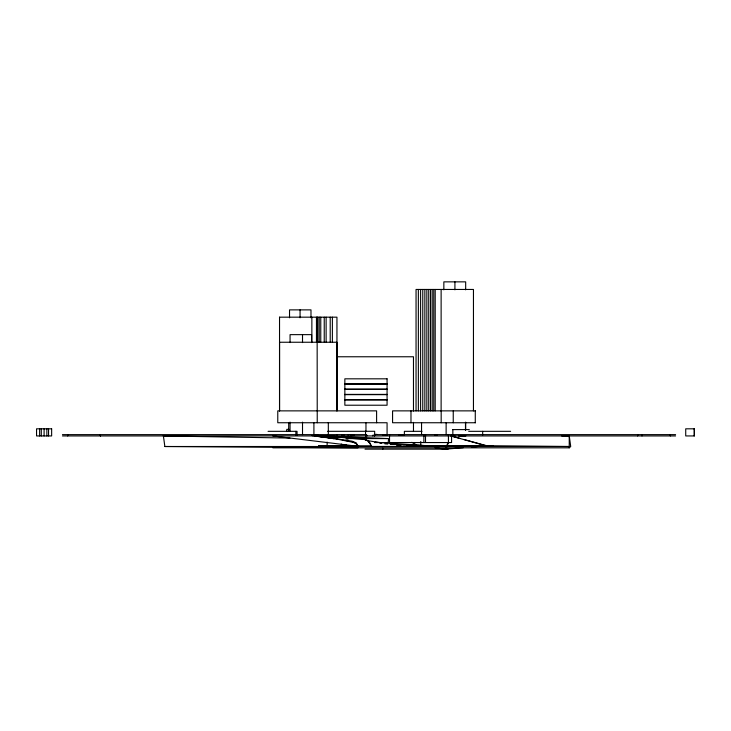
<?xml version="1.0" encoding="UTF-8"?>
<svg xmlns="http://www.w3.org/2000/svg" width="731" height="731" viewBox="0 0 731 731"><rect width="100%" height="100%" fill="white"/><g stroke="black" fill="none" stroke-linecap="round" stroke-linejoin="round"><path stroke-width="1.1" d="M311.863 342.007L311.863 317.172M316.459 342.007L316.459 317.172M317.153 342.007L317.153 317.172M317.766 342.007L317.766 317.172M319.209 342.007L319.209 317.172M320.763 342.007L320.772 317.172M324.235 342.007L324.235 317.172M326.127 342.007L326.127 317.172M330.211 342.007L330.211 317.172M332.377 342.007L332.386 317.172M416.049 410.868L416.058 289.458L473.46 289.458L473.45 410.877M418.36 410.868L418.36 289.458M420.599 410.868L420.608 289.458M422.765 410.868L422.774 289.458M424.848 410.868L424.857 289.458M426.84 410.868L426.849 289.458M428.741 410.868L428.741 289.458M430.522 410.868L430.532 289.458M432.204 410.868L432.204 289.458M433.766 410.868L433.766 289.458M435.201 410.868L435.21 289.458M441.122 410.868L441.131 289.458M388.225 442.182L388.499 439.486M445.8 447.71L445.17 449.145L435.155 447.82M446.12 446.988L448.076 442.547M272.864 446.504L272.864 447.829L569.239 447.829L570.719 446.504L569.239 435.95L561.691 435.941M463.28 447.701L445.855 449.145L448.423 442.547L448.45 434.625M471.477 447.025L486.855 445.755L569.239 446.504L164.85 446.504L163.369 435.685L169.446 435.685M324.409 437.312L314.394 435.95L314.394 435.292L318.003 435.292M321.192 436.864L314.394 435.95L315.299 435.941M428.741 445.682L426.31 445.691M429.38 445.691L430.02 446.385L371.558 446.504L368.936 441.442L365.399 439.596L319.831 435.53M486.855 446.047L450.981 435.95L454.828 435.941M341.222 444.082L342.802 445.188L345.836 445.17M314.394 435.292L352.15 441.195L356.125 442.812L357.925 445.846L371.558 445.846M359.634 446.504L272.864 435.95M337.101 356.765L413.472 356.765L413.472 411.06M344.849 383.839L387.074 383.839M344.849 384.104L387.074 384.104M344.849 389.12L387.074 389.12M344.849 389.376L387.074 389.376M344.849 394.393L387.074 394.393M344.849 394.658L387.074 394.658M344.849 399.674L387.074 399.674M344.849 399.939L387.074 399.939M475.488 410.868L392.574 410.868L392.574 422.746L475.488 422.746M288.955 429.353L286.79 429.353L286.79 431.546M452.617 429.6L469.311 429.6M268.058 431.327L297.051 431.327L297.051 435.027M327.625 431.327L374.665 431.29L374.665 435.941M421.988 431.327L404.371 431.327L404.371 435.027M468.699 431.327L510.622 431.327M374.647 434.397L377.068 434.397M62.455 434.634L366.405 434.634M374.098 434.625L675.59 434.634M312.174 435.685L314.394 435.685M324.336 435.685L333.994 435.685M62.455 435.941L675.59 435.941M347.17 438.591L387.494 438.591M374.601 442.547L451.584 442.547L451.584 434.625M342.802 445.188L346.275 445.188L342.802 445.179L343.817 445.188M356.755 445.782L318.597 445.782L356.646 446.047M406.381 445.782L493.032 445.782L406.381 446.047M365.016 449.145L448.103 449.145M458.538 435.941L465.811 435.941M429.38 446.349L430.02 446.385L418.543 446.23M164.85 446.504L357.925 447.829L357.925 445.846M430.02 445.727L390.729 444.265M430.02 446.385L406.208 445.8M163.369 435.95L289.979 438.07M417.474 446.212L406.527 445.809M324.427 435.95L388.59 438.591M327.123 436.517L368.168 438.591M402.79 444.667L404.59 444.759M397.582 445.353L400.953 445.535M396.595 445.298L400.478 445.517M390.016 443.936L392.775 444.11M345.991 438.865L348.111 439.002M384.826 443.854L387.777 444.064M379.828 443.205L381.683 443.342M375.167 442.182L423.989 445.544M419.585 445.663L421.778 445.919M314.394 435.95L317.802 436.407M321 436.846L337.128 439.139M327.534 437.75L334.012 438.673M337.073 439.13L354.498 442.584L356.381 443.726L357.925 446.504L356.125 443.47L352.15 441.862M378.494 442.429L365.409 440.236L366.231 440.482M345.79 440.546L348.267 441.003M421.513 446.102L418.388 445.435M365.399 440.254L366.258 440.491M450.981 435.95L459.991 438.417M464.185 439.569L486.855 445.755M416.569 444.868L411.754 442.319M334.844 436.608L333.309 435.95L333.309 437.266M368.095 441.369L369.913 443.379L369.621 442.94M368.525 441.716L369.932 443.397M356.116 443.47L356.993 444.85M357.614 446.093L357.167 445.27M370.215 443.872L370.763 444.877M371.028 445.389L371.558 446.504M694.167 428.814L694.167 435.941M670.336 434.634L670.336 435.941M642.001 434.634L642.001 435.941M637.624 434.634L637.66 435.941M569.239 435.685L569.239 447.829M482.679 431.327L482.679 435.027M475.278 410.868L475.278 422.746M465.674 289.832L465.674 281.855L443.845 281.855L443.845 289.832M465.674 422.089L465.674 430.066M465.483 422.527L465.483 430.23M454.92 281.855L454.92 289.832M453.247 410.868L453.247 422.746M452.845 429.6L452.845 434.625M446.129 422.527L446.129 434.625M441.177 410.868L441.177 422.746M436.791 434.625L436.791 435.283M435.173 434.625L435.173 435.283M425.515 434.625L425.515 442.547M423.87 434.625L423.87 442.547M421.549 422.527L421.549 434.625M420.773 441.442L420.773 445.846M413.472 422.372L413.472 431.418M410.977 410.868L410.977 422.746M403.019 434.625L403.019 435.283M401.255 434.625L401.255 435.283M400.871 434.625L400.871 435.512M399.08 434.625L399.08 435.512M389.532 434.625L389.532 442.547M387.074 434.844L387.074 422.746L277.771 422.746L277.771 410.868L376.602 410.868L376.602 422.746M387.001 434.625L387.001 435.512M386.571 434.625L386.571 435.512M386.407 434.625L386.407 435.283M385.511 434.625L385.511 435.512M384.168 434.625L384.168 435.283M383.419 434.625L383.419 435.283M383.09 434.625L383.09 435.512M382.806 448.258L382.806 449.145M382.532 434.625L382.532 435.283M374.391 435.164L374.391 435.941M372.847 435.164L372.847 435.941M367.017 435.164L367.017 435.941M365.966 422.746L365.966 431.546M365.719 434.625L365.719 439.907M365.546 431.29L365.546 435.941M354.444 434.625L354.444 435.512M353.128 434.625L353.128 435.512M351.373 434.625L351.373 435.283M351.136 434.625L351.136 435.95M350.414 434.625L350.414 435.283M348.413 434.625L348.413 435.95M343.698 434.625L343.698 437.266M341.934 434.625L341.934 435.283M337.21 434.625L337.21 437.266M328.32 422.527L328.32 434.625M327.123 442.072L327.123 446.047M317.236 422.746L317.153 342.245M313.91 422.527L313.91 434.625M311.598 342.601L311.598 334.643L290.061 334.643L290.061 342.601M310.986 317.821L310.986 309.88L289.531 309.88L289.531 317.821M302.515 334.643L302.515 342.601M302.515 422.134L302.515 434.625M300.066 309.88L300.066 317.821M295.872 431.327L295.872 435.027M290.061 422.134L290.061 431.217M288.69 422.527L288.69 431.327M100.458 434.634L100.458 435.941M100.421 434.634L100.421 435.941M67.727 434.634L67.718 435.941M48.557 428.814L48.557 435.941M46.866 428.814L46.866 435.941M44.098 428.814L44.098 435.941M41.292 428.814L41.292 435.941M39.629 428.814L39.629 435.941M279.534 317.172L279.534 410.868L279.534 342.245L336.945 342.245L336.945 410.868L336.945 317.172L279.534 317.172M387.074 378.822L344.849 378.822L344.849 405.221L387.074 405.221L387.074 378.822M51.645 428.814L36.55 428.814L36.55 435.941L51.645 435.941L51.645 428.814M694.45 428.814L685.724 428.814L685.724 435.941L694.45 435.941L694.45 428.814M336.991 435.95L336.991 434.625L336.945 435.95"/></g></svg>
